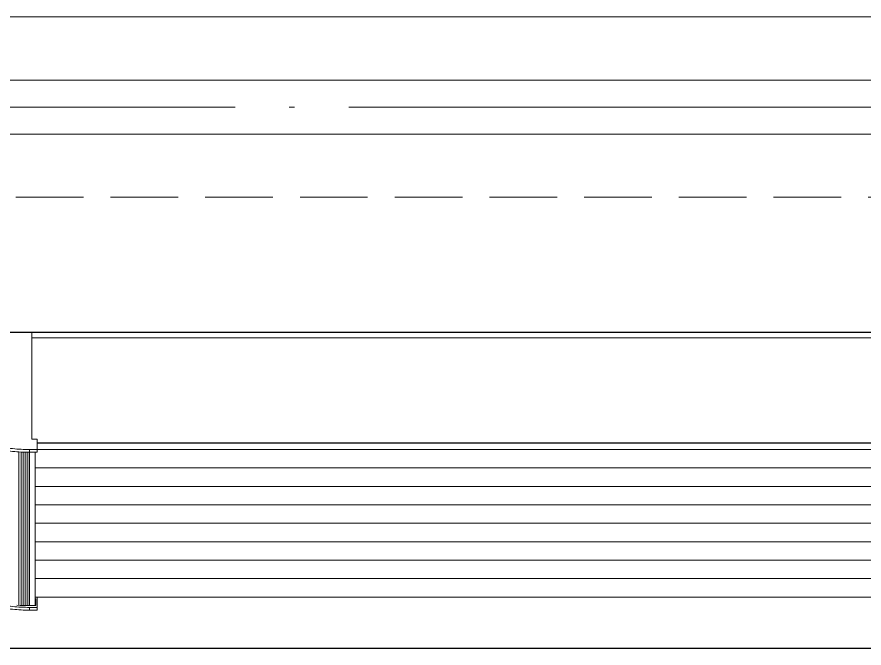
# Model space of a CAD drawing. Extents: x 27938 to 650306, y -92720 to 1524912.
# Drawn here: x 279913 to 280852, y 363724 to 364424 of the extents above; entities that cross this region are included whole.
import ezdxf

# ---------------------------------------------------------------- set-up
doc = ezdxf.new("R2010")
doc.units = 0
doc.header["$LTSCALE"] = 1000
doc.header["$MEASUREMENT"] = 0
doc.linetypes.add('DASH', pattern=[0.35, 0.25, -0.1])
doc.linetypes.add('DOTE', pattern=[2.42, 2, -0.2, 0.02, -0.2])
for name, color, linetype, lineweight in [('DOTE', 19, 'DOTE', 9), ('平面-栏杆', 135, 'Continuous', 15), ('平面-看线', 45, 'Continuous', 15), ('平面-空调预留孔', 173, 'Continuous', 15)]:
    doc.layers.add(name, color=color, linetype=linetype, lineweight=lineweight)
doc.layers.add('看线', color=251, linetype='Continuous')

# ---------------------------------------------------------------- blocks, each defined once
blk = doc.blocks.new('gdgdgdrgdfsfs')
at = {"layer": '平面-空调预留孔', "color": 0}
for p, q in [((703030.02, 763849.22), (703030.02, 763967.56)), ((703030.02, 763967.56), (703111.72, 763967.56)), ((703030.02, 763961.62), (701455.02, 763961.62)), ((703023.86, 763845.19), (701461.18, 763845.19)), ((703023.86, 763844.89), (701461.18, 763844.89)), ((703023.86, 763834.7), (703023.86, 763849.22)), ((703023.86, 763849.22), (703030.02, 763849.22)), ((703023.86, 763837.79), (701461.18, 763837.79)), ((703032.33, 763837.76), (703023.86, 763837.76)), ((703023.86, 763834.7), (703032.33, 763834.7)), ((703026.17, 763664.59), (703026.17, 763834.7)), ((703032.33, 763664.59), (703032.33, 763837.76)), ((703032.71, 763664.59), (703032.71, 763834.7)), ((703035.02, 763664.63), (703035.02, 763834.74)), ((703037.3, 763664.67), (703037.3, 763834.78)), ((703039.61, 763664.74), (703039.61, 763834.85)), ((703041.9, 763664.86), (703041.9, 763834.97)), ((703044.2, 763664.97), (703044.2, 763835.08)), ((703026.17, 763817.33), (701458.87, 763817.33)), ((703026.17, 763796.87), (701458.87, 763796.87)), ((703026.17, 763776.42), (701458.87, 763776.42)), ((703026.17, 763755.96), (701458.87, 763755.96)), ((703026.17, 763735.5), (701458.87, 763735.5)), ((703026.17, 763715.04), (701458.87, 763715.04)), ((703026.17, 763694.59), (701458.87, 763694.59)), ((703026.17, 763674.13), (701458.87, 763674.13)), ((703023.86, 763659.61), (703023.86, 763674.13)), ((703023.86, 763674.13), (703026.17, 763674.13)), ((703025.4, 763672.22), (703025.4, 763664.59)), ((703026.17, 763672.22), (703025.4, 763672.22)), ((703026.17, 763669.66), (703025.4, 763669.66)), ((703032.33, 763662.68), (703023.86, 763662.68)), ((703023.86, 763659.61), (703032.33, 763659.61)), ((703025.4, 763664.59), (703032.33, 763664.59)), ((703032.33, 763659.61), (703032.33, 763662.68))]:
    blk.add_line(p, q, dxfattribs=at)
for points, knots in [([(703088.6, 763846.29), (703082.47, 763844.4), (703070.08, 763841.25), (703051.27, 763838.4), (703038.64, 763837.76), (703032.33, 763837.76)], [0, 0, 0, 0, 24.22556, 48.472753, 72.728, 72.728, 72.728, 72.728]), ([(703032.33, 763834.7), (703038.65, 763834.7), (703051.27, 763835.33), (703070.08, 763838.18), (703082.47, 763841.33), (703088.6, 763843.22)], [0, 0, 0, 0, 24.256764, 48.502888, 72.728, 72.728, 72.728, 72.728]), ([(703088.6, 763671.2), (703082.47, 763669.31), (703070.08, 763666.16), (703051.27, 763663.31), (703038.65, 763662.68), (703032.33, 763662.68)], [0, 0, 0, 0, 24.225112, 48.471236, 72.728, 72.728, 72.728, 72.728]), ([(703032.33, 763659.61), (703038.64, 763659.61), (703051.27, 763660.24), (703070.08, 763663.09), (703082.47, 763666.25), (703088.6, 763668.13)], [0, 0, 0, 0, 24.255247, 48.50244, 72.728, 72.728, 72.728, 72.728])]:
    blk.add_open_spline(points, degree=3, knots=knots, dxfattribs=at)
blk.add_open_spline([(703032.33, 763664.59), (703037.03, 763664.59), (703041.72, 763664.76), (703046.41, 763665.12)], degree=3, dxfattribs=at)
blk = doc.blocks.new('FGDGDRGSDGDG')
at = {"layer": 'DOTE', "linetype": 'DOTE', "ltscale": 0.3}
blk.add_line((488182.47, 515948.46), (546982.47, 515948.46), dxfattribs=at)

msp = doc.modelspace()

# ---------------------------------------------------------------- linework, layer by layer
at = {"layer": '平面-栏杆', "color": 8}
for p, q in [((275816.58, 364353.72), (281716.58, 364353.72)), ((275816.58, 364293.72), (281716.58, 364293.72))]:
    msp.add_line(p, q, dxfattribs=at)
at = {"layer": '平面-看线', "color": 8}
msp.add_line((275816.58, 364423.72), (281716.58, 364423.72), dxfattribs=at)
at = {"layer": '平面-看线', "color": 8, "linetype": 'DASH', "ltscale": 0.3}
msp.add_line((275816.58, 364223.72), (281716.58, 364223.72), dxfattribs=at)
at = {"layer": '看线', "color": 8, "ltscale": 0.5}
for points in [[(281716.58, 364073.72), (275816.58, 364073.72)], [(279716.58, 364073.72), (279716.58, 363723.72), (281716.58, 363723.72), (281716.58, 364073.72)]]:
    msp.add_lwpolyline(points, dxfattribs=at)

# ---------------------------------------------------------------- block references
msp.add_blockref('FGDGDRGSDGDG', (-218065.89, -151624.74))
at = {"layer": '平面-空调预留孔', "color": 8, "xscale": -1}
msp.add_blockref('gdgdgdrgdfsfs', (982959.1, -399893.83), dxfattribs=at)

doc.saveas('drawing.dxf')
